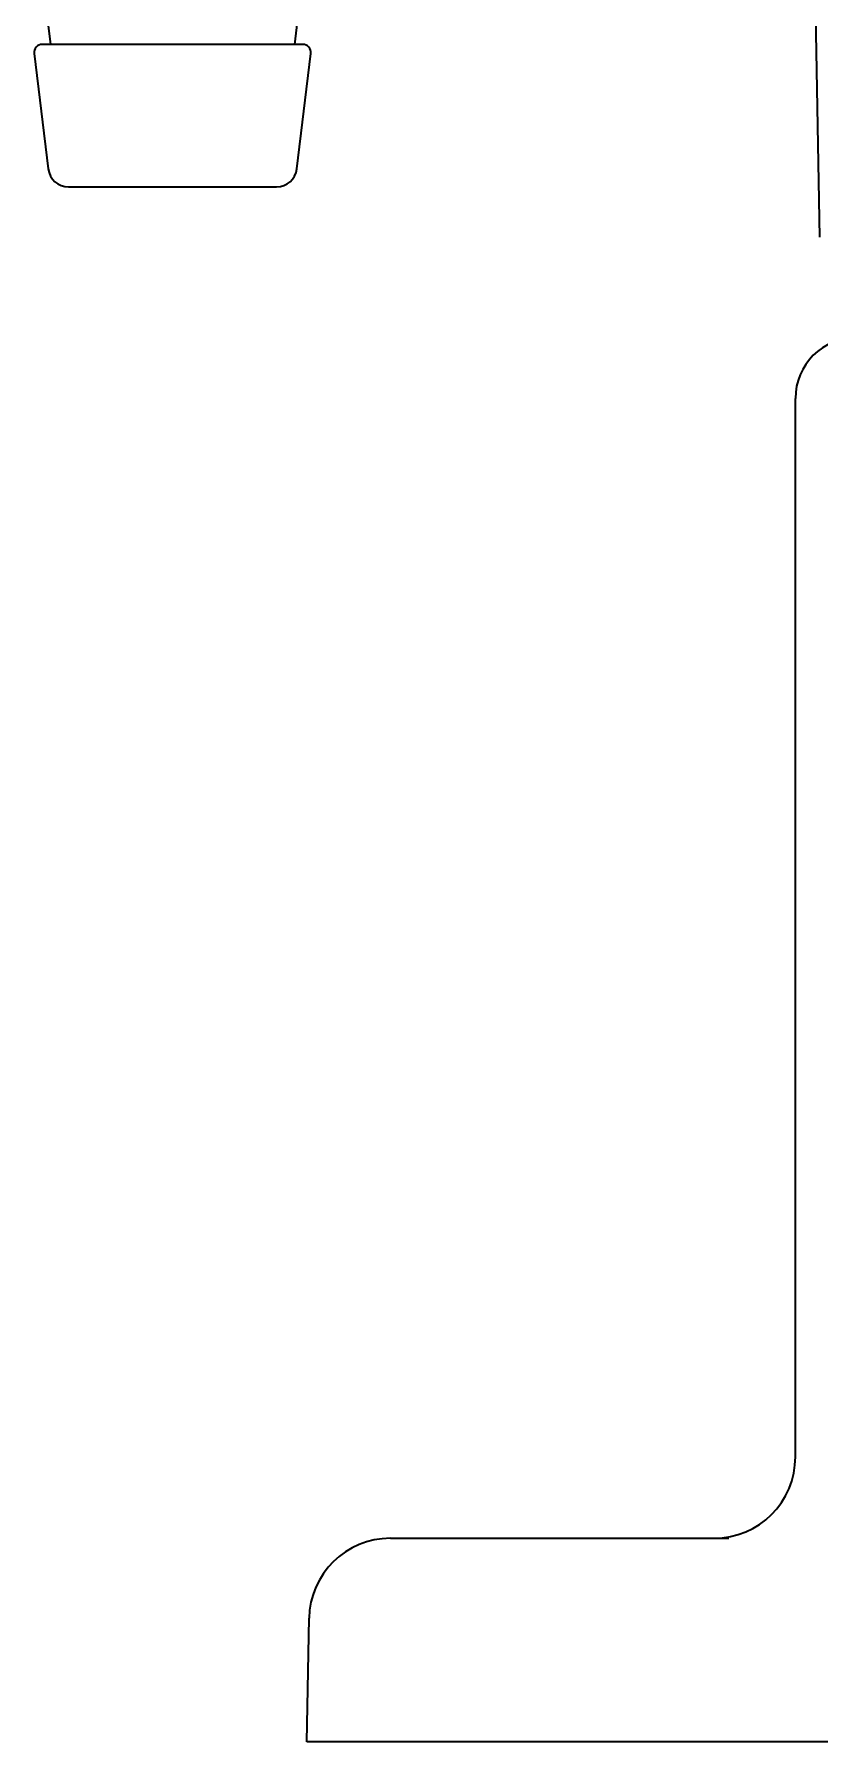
# Model space of a CAD drawing. Extents: x 6336 to 10269, y -393 to 3036.
# Drawn here: x 9542.07 to 9561.37, y 1270.83 to 1312.78 of the extents above; entities that cross this region are included whole.
import ezdxf

# ---------------------------------------------------------------- set-up
doc = ezdxf.new("R2010")
doc.units = 0
doc.header["$LTSCALE"] = 5
doc.layers.add('1', color=7, linetype='CONTINUOUS', true_color=0xffffff)

msp = doc.modelspace()

# ---------------------------------------------------------------- linework, layer by layer
at = {"layer": '1', "color": 7, "linetype": 'Continuous', "lineweight": 35}
for p, q in [((9561.373, 1307.791), (9560.273, 1370.826)), ((9542.074, 1315.802), (9542.473, 1312.526)), ((9548.473, 1312.526), (9548.871, 1315.802)), ((9542.074, 1312.302), (9542.419, 1309.466)), ((9548.673, 1312.526), (9542.273, 1312.526)), ((9548.526, 1309.466), (9548.871, 1312.302)), ((9542.916, 1309.026), (9548.03, 1309.026)), ((9560.773, 1277.826), (9560.773, 1303.826)), ((9550.826, 1275.826), (9552.825, 1275.826)), ((9552.825, 1275.826), (9559.141, 1275.826)), ((9549.862, 1275.579), (9549.848, 1275.571)), ((9548.773, 1270.826), (9548.826, 1273.861)), ((9552.772, 1270.826), (9548.773, 1270.826)), ((9629.773, 1270.826), (9552.772, 1270.826))]:
    msp.add_line(p, q, dxfattribs=at)
for centre, radius, start, end in [((9542.273, 1312.326), 0.2, 90, 186.9365), ((9548.673, 1312.326), 0.2, 353.0635, 90), ((9542.916, 1309.526), 0.5, 186.9365, 270), ((9548.03, 1309.526), 0.5, 270, 353.0635), ((9562.273, 1303.826), 1.5, 90, 180), ((9558.773, 1277.826), 2, 270, 0), ((9550.826, 1273.826), 2, 90, 179)]:
    msp.add_arc(centre, radius, start, end, dxfattribs=at)

doc.saveas('drawing.dxf')
